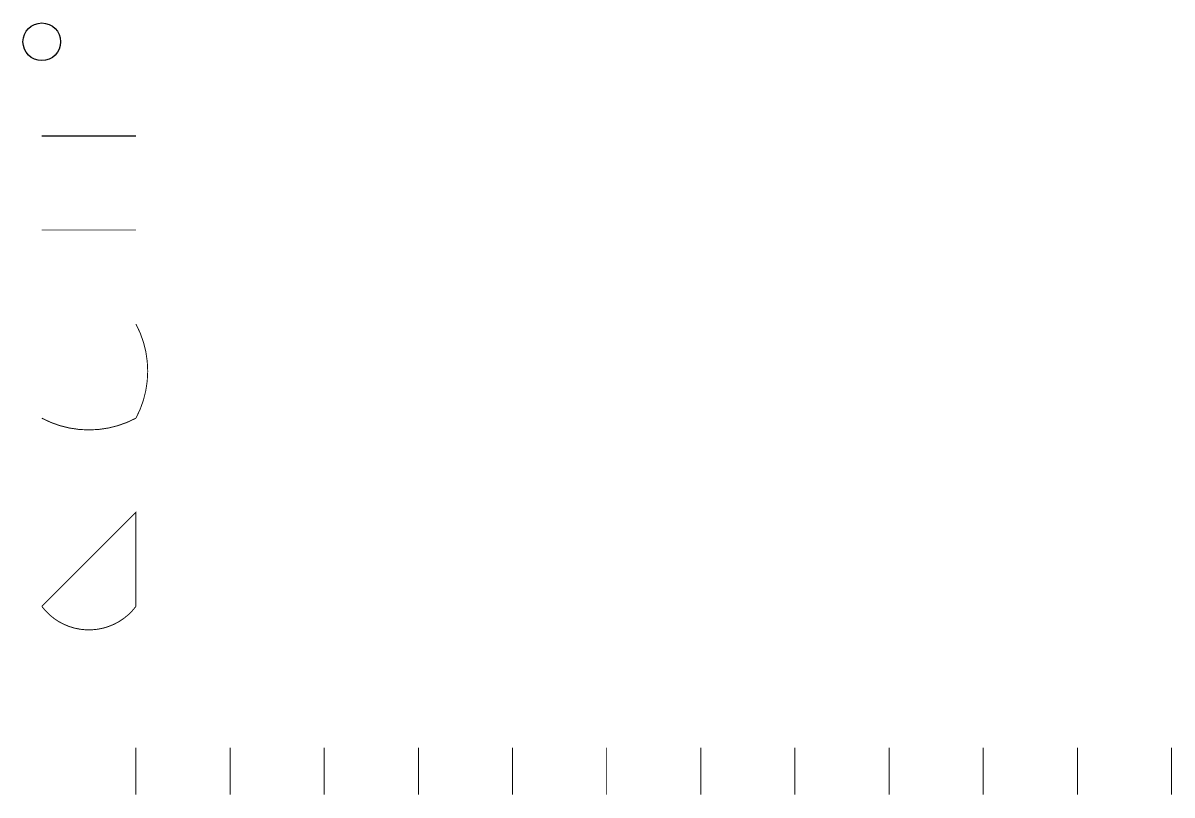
# Model space of a CAD drawing. Extents: x -2 to 120, y 0 to 82.
import ezdxf

# ---------------------------------------------------------------- set-up
doc = ezdxf.new("R2010")
doc.units = 0
doc.header["$MEASUREMENT"] = 0
doc.linetypes.add('DASHED', pattern=[0.75, 0.5, -0.25])
for name, color, linetype, lineweight in [('Aansluiting LS K01', 120, 'DASHED', 0), ('Aansluiting LS K02', 52, 'DASHED', 0), ('Aansluiting LS K03', 5, 'DASHED', 0), ('Aansluiting LS K06', 30, 'DASHED', 0), ('Aansluiting LS K07', 120, 'DASHED', 0), ('Aansluiting LS K08', 244, 'DASHED', 0), ('Aansluiting LS K09', 104, 'DASHED', 0), ('Aansluiting LS K10', 1, 'DASHED', 0), ('Aansluiting LS K11', 190, 'DASHED', 0), ('Aansluiting LS K12', 201, 'DASHED', 0)]:
    doc.layers.add(name, color=color, linetype=linetype, lineweight=lineweight)
doc.layers.add('Aansluiting LS K04', color=3, linetype='DASHED', lineweight=0, true_color=0x00f000)
doc.layers.add('Aansluiting LS K05', color=6, linetype='DASHED', lineweight=0, true_color=0xeb00eb)
doc.layers.add('TEST_LOCKED', color=7, linetype='Continuous')

msp = doc.modelspace()

# ---------------------------------------------------------------- linework, layer by layer
msp.add_circle((0, 80), 2)
at = {"layer": 'Aansluiting LS K01', "linetype": 'DASHED', "ltscale": 0.0035, "const_width": 0.1, "flags": 128}
msp.add_lwpolyline([(10, 0), (10, 5)], dxfattribs=at)
at = {"layer": 'Aansluiting LS K02', "linetype": 'DASHED', "ltscale": 0.0035, "const_width": 0.1, "flags": 128}
msp.add_lwpolyline([(20, 0), (20, 5)], dxfattribs=at)
at = {"layer": 'Aansluiting LS K03', "linetype": 'DASHED', "ltscale": 0.0035, "const_width": 0.1, "flags": 128}
msp.add_lwpolyline([(30, 0), (30, 5)], dxfattribs=at)
at = {"layer": 'Aansluiting LS K04', "linetype": 'DASHED', "ltscale": 0.0035, "const_width": 0.1, "flags": 128}
msp.add_lwpolyline([(40, 0), (40, 5)], dxfattribs=at)
at = {"layer": 'Aansluiting LS K05', "linetype": 'DASHED', "ltscale": 0.0035, "const_width": 0.1, "flags": 128}
msp.add_lwpolyline([(50, 0), (50, 5)], dxfattribs=at)
at = {"layer": 'Aansluiting LS K06', "linetype": 'DASHED', "ltscale": 0.0035, "const_width": 0.1, "flags": 128}
msp.add_lwpolyline([(60, 0), (60, 5)], dxfattribs=at)
at = {"layer": 'Aansluiting LS K07', "linetype": 'DASHED', "ltscale": 0.0035, "const_width": 0.1, "flags": 128}
msp.add_lwpolyline([(70, 0), (70, 5)], dxfattribs=at)
at = {"layer": 'Aansluiting LS K08', "linetype": 'DASHED', "ltscale": 0.0035, "const_width": 0.1, "flags": 128}
msp.add_lwpolyline([(80, 0), (80, 5)], dxfattribs=at)
at = {"layer": 'Aansluiting LS K09', "linetype": 'DASHED', "ltscale": 0.0035, "const_width": 0.1, "flags": 128}
msp.add_lwpolyline([(90, 0), (90, 5)], dxfattribs=at)
at = {"layer": 'Aansluiting LS K10', "linetype": 'DASHED', "ltscale": 0.0035, "const_width": 0.1, "flags": 128}
for points in [[(0, 60), (10, 60)], [(100, 0), (100, 5)]]:
    msp.add_lwpolyline(points, dxfattribs=at)
msp.add_lwpolyline([(0, 40, 0.25), (10, 40, 0.25), (10, 50, 0.25)], format="xyb", dxfattribs=at)
at = {"layer": 'Aansluiting LS K10', "linetype": 'DASHED', "ltscale": 0.0035, "const_width": 0.1, "elevation": 7, "flags": 128}
msp.add_lwpolyline([(0, 20, 0.5), (10, 20), (10, 30)], format="xyb", close=True, dxfattribs=at)
at = {"layer": 'Aansluiting LS K10', "linetype": 'DASHED', "ltscale": 0.0035, "extrusion": (-0.707107, 0.707107, 0), "const_width": 0.1, "elevation": 0.71, "flags": 128}
msp.add_lwpolyline([(-3.54, 4), (-12.02, 10)], dxfattribs=at)
at = {"layer": 'Aansluiting LS K11', "linetype": 'DASHED', "ltscale": 0.0035, "const_width": 0.1, "flags": 128}
msp.add_lwpolyline([(110, 0), (110, 5)], dxfattribs=at)
at = {"layer": 'Aansluiting LS K12', "linetype": 'DASHED', "ltscale": 0.0035, "const_width": 0.1, "flags": 128}
msp.add_lwpolyline([(120, 0), (120, 5)], dxfattribs=at)
at = {"layer": 'TEST_LOCKED'}
msp.add_lwpolyline([(0, 70), (10, 70)], dxfattribs=at)

doc.saveas('drawing.dxf')
